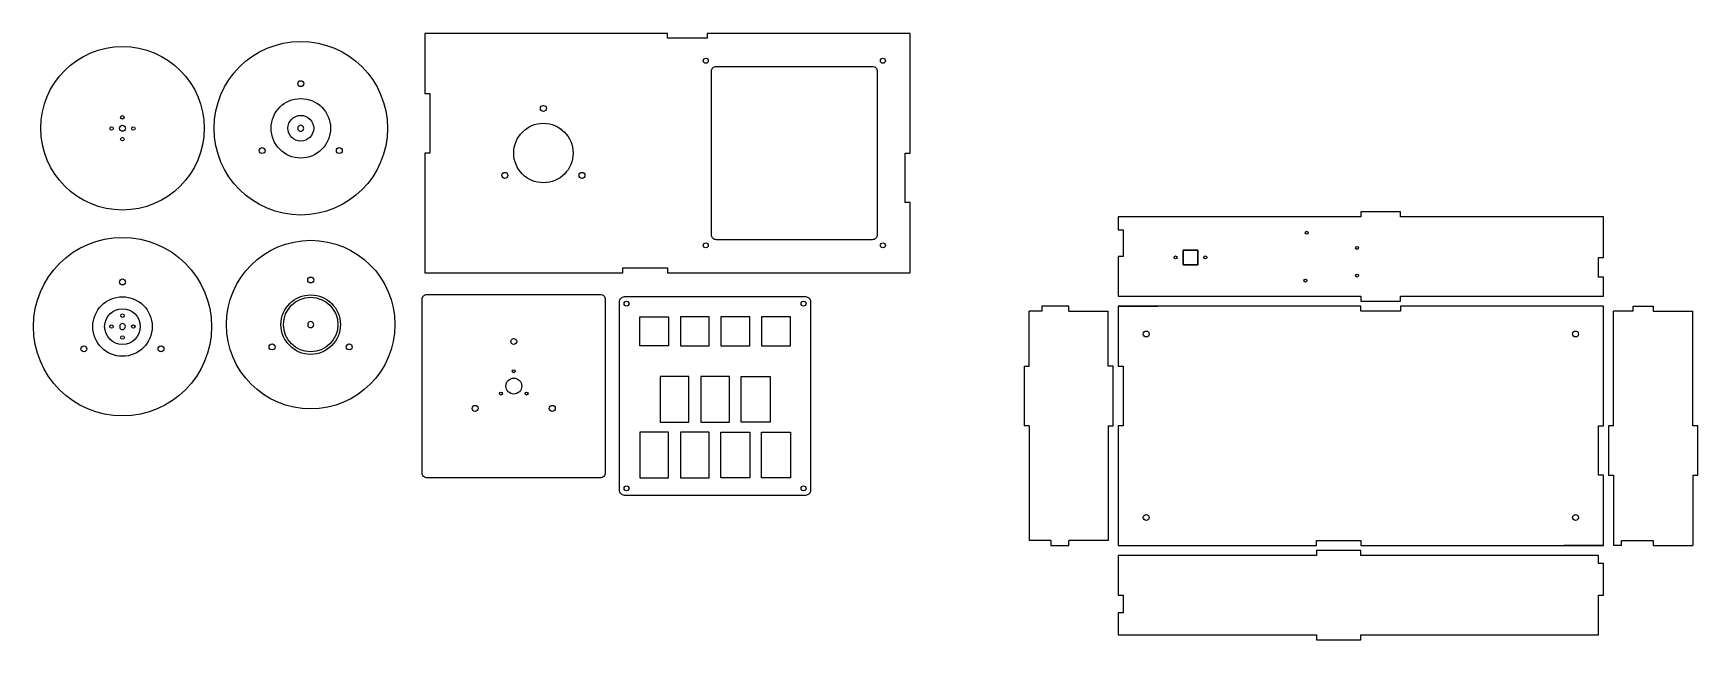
# Model space of a CAD drawing. Header units: millimetres. Extents: x -880 to 800, y -351 to 260.
import ezdxf

# ---------------------------------------------------------------- set-up
doc = ezdxf.new("R2010")
doc.units = ezdxf.units.MM
doc.layers.get('0').update_dxf_attribs({"linetype": 'CONTINUOUS'})

msp = doc.modelspace()

# ---------------------------------------------------------------- linework, layer by layer
for p, q in [((-612.7, 162.7), (-612.7, 166.3)), ((165, -14.9), (138, -14.9)), ((138, -14.9), (138, -19.9)), ((165, -19.9), (165, -14.9)), ((215, -14.8), (255, -14.8)), ((705, -14.8), (665, -14.8)), ((735, -19.8), (735, -14.8)), ((735, -14.8), (755, -14.8)), ((755, -14.8), (755, -19.8)), ((-602.7, -35.3), (-602.7, -31.7)), ((125, -75.5), (125, -19.8)), ((138, -19.9), (125, -19.9)), ((165, -19.9), (205, -19.9)), ((205, -75.5), (205, -19.9)), ((735, -19.8), (715, -19.8)), ((715, -135.5), (715, -19.8)), ((755, -19.8), (795, -19.8)), ((795, -135.5), (795, -19.8)), ((-792.7, -37.3), (-792.7, -33.7)), ((120, -75.5), (125, -75.5)), ((120, -75.5), (120, -135.5)), ((210, -75.5), (205, -75.5)), ((210, -135.5), (210, -75.5)), ((125, -135.5), (120, -135.5)), ((125, -135.5), (125, -251.2)), ((205, -135.5), (210, -135.5)), ((205, -135.5), (205, -251.2)), ((715, -135.5), (710, -135.5)), ((710, -135.5), (710, -185.5)), ((800, -135.5), (795, -135.5)), ((800, -185.5), (800, -135.5)), ((710, -185.5), (715, -185.5)), ((715, -185.5), (715, -256.2)), ((795, -185.5), (800, -185.5)), ((795, -185.5), (795, -256.2)), ((147, -251.2), (125, -251.2)), ((147, -251.2), (147, -256.2)), ((165, -256.2), (165, -251.2)), ((205, -251.2), (165, -251.2)), ((205, -251.2), (185, -251.2)), ((723, -256.2), (723, -251.2)), ((723, -251.2), (755, -251.2)), ((755, -251.2), (755, -256.2)), ((147, -256.2), (165, -256.2)), ((215, -256.2), (255, -256.2)), ((705, -256.2), (665, -256.2)), ((723, -256.2), (715, -256.2)), ((755, -256.2), (795, -256.2))]:
    msp.add_line(p, q)
for points in [[(-485, 199.5), (-480, 199.5), (-480, 139.5), (-485, 139.5), (-485, 18.8), (-285, 18.8), (-285, 23.8), (-240, 23.8), (-240, 18.8), (5, 18.8), (5, 89.5), (0, 89.5), (0, 139.5), (5, 139.5), (5, 260.2), (-200, 260.2), (-200, 255.2), (-240, 255.2), (-240, 260.2), (-485, 260.2)], [(215, -1.2), (215, -3.3), (215, -4.8), (460, -4.8), (460, -8.3), (460, -9.8), (500, -9.8), (500, -8.3), (500, -4.8), (705, -4.8), (705, -3.3), (705, 14.2), (700, 14.2), (700, 34.2), (705, 34.2), (705, 71.7), (705, 75.2), (500, 75.2), (500, 76.7), (500, 80.2), (460, 80.2), (460, 76.7), (460, 75.2), (215, 75.2), (215, 71.7), (215, 62.2), (220, 62.2), (220, 35.2), (215, 35.2)], [(295.4, 26.7), (295.4, 41.7), (280.4, 41.7), (280.4, 26.7), (295.4, 26.7), (295.4, 41.7), (295.4, 26.7), (280.4, 26.7)], [(280.4, 41.7), (280.4, 26.7), (280.4, 41.7), (295.4, 41.7)], [(9.4, -5.5)], [(39.4, -5.6)], [(215, -14.8), (215, -75.5), (220, -75.5), (220, -135.5), (215, -135.5), (215, -256.2), (415, -256.2), (415, -251.2), (460, -251.2), (460, -256.2), (705, -256.2), (705, -185.5), (700, -185.5), (700, -135.5), (705, -135.5), (705, -14.8), (500, -14.8), (500, -19.8), (460, -19.8), (460, -14.8)], [(-239, -54.8), (-268, -54.8), (-268, -25.8), (-239, -25.8)], [(-227, -54.8), (-198, -54.8), (-198, -25.8), (-227, -25.8)], [(-186, -54.8), (-157, -54.8), (-157, -25.8), (-186, -25.8)], [(-145, -54.8), (-116, -54.8), (-116, -25.8), (-145, -25.8)], [(-233, -132), (-218.5, -132), (-218.5, -86), (-247.5, -86), (-247.5, -132)], [(-192, -132), (-177.5, -132), (-177.5, -86), (-206.5, -86), (-206.5, -132)], [(-151, -132), (-165.5, -132), (-165.5, -86), (-136.5, -86), (-136.5, -132)], [(-268, -142), (-268, -188), (-239, -188), (-239, -142)], [(-227, -142), (-227, -188), (-198, -188), (-198, -142)], [(-157, -188), (-186, -188), (-186, -142), (-157, -142)], [(-116, -188), (-145, -188), (-145, -142), (-116, -142)], [(215, -306.3), (220, -306.3), (220, -324.2), (215, -324.2), (215, -346.3), (415, -346.3), (415, -351.3), (460, -351.3), (460, -346.3), (700, -346.3), (700, -306.3), (705, -306.3), (705, -274.3), (700, -274.3), (700, -266.3), (460, -266.3), (460, -261.3), (415, -261.3), (415, -266.3), (215, -266.3)]]:
    msp.add_lwpolyline(points, close=True)
for points in [[(-190.7, 226.9), (-33.3, 226.9, -0.414214), (-28.3, 221.9), (-28.3, 57.1, -0.414214), (-33.3, 52.1), (-190.7, 52.1, -0.414214), (-195.7, 57.1), (-195.7, 221.9, -0.414214)], [(-482.7, -3), (-307.8, -3, -0.414214), (-302.8, -8), (-302.8, -183, -0.414214), (-307.8, -188), (-482.7, -188, -0.414214), (-487.7, -183), (-487.7, -8, -0.414214)], [(-283.4, -5.3), (-100.6, -5.3, -0.414214), (-95.6, -10.3), (-95.6, -200.7, -0.414214), (-100.6, -205.7), (-283.4, -205.7, -0.414214), (-288.4, -200.7), (-288.4, -10.3, -0.414214)]]:
    msp.add_lwpolyline(points, format="xyb", close=True)
for centre, radius in [((-790.2, 164.5), 82.5), ((-610.2, 164.5), 87.5), ((-201.4, 232.6), 2.5), ((-22.6, 232.6), 2.5), ((-610.2, 209.5), 3), ((-610.2, 164.5), 30), ((-365.3, 184.5), 3), ((-790.3, 175.5), 1.75), ((-610.2, 164.5), 13), ((-365.3, 139.5), 30), ((-801.2, 164.3), 1.75), ((-790.2, 164.5), 3), ((-790.3, 153.5), 1.75), ((-779.3, 164.3), 1.75), ((-649.2, 142), 3), ((-571.3, 142), 3), ((-404.2, 117), 3), ((-326.3, 117), 3), ((-790.2, -35.5), 90), ((-600.2, -33.5), 85), ((405.3, 59.1), 1.5), ((-201.4, 46.4), 2.5), ((-22.6, 46.4), 2.5), ((456.1, 43.9), 1.5), ((456.1, 16), 1.5), ((-790.2, 9.5), 3), ((-600.2, 11.5), 3), ((404, 10.9), 1.5), ((-790.2, -35.5), 30), ((-600.2, -33.5), 30), ((-600.2, -33.5), 27.5), ((-281.4, -12.4), 2.5), ((-102.6, -12.4), 2.5), ((-790.2, -35.5), 18), ((-790.2, -24.5), 1.75), ((-801.3, -35.5), 1.75), ((-790.2, -46.5), 1.75), ((-779.2, -35.5), 1.75), ((-395.2, -50.5), 3), ((243.3, -43), 3), ((676.7, -43), 3), ((-829.2, -58), 3), ((-751.3, -58), 3), ((-639.2, -56), 3), ((-561.3, -56), 3), ((-395.2, -80.5), 1.5), ((-395.2, -95.5), 8), ((-434.2, -118), 3), ((-408.2, -103), 1.5), ((-382.3, -103), 1.5), ((-356.3, -118), 3), ((-281.4, -198.6), 2.5), ((-102.6, -198.6), 2.5), ((243.3, -228), 3), ((676.7, -228), 3)]:
    msp.add_circle(centre, radius)
for centre in [(-610.2, 164.5), (-790.2, -35.5), (-600.2, -33.5)]:
    msp.add_arc(centre, 3, -143.1305, 143.1305)
for points in [[(271.4, 34.2), (271.4, 35), (272.1, 35.7), (272.9, 35.7)], [(272.9, 32.7), (272.1, 32.7), (271.4, 33.4), (271.4, 34.2)], [(272.9, 35.7), (273.8, 35.7), (274.4, 35), (274.4, 34.2)], [(274.4, 34.2), (274.4, 33.4), (273.8, 32.7), (272.9, 32.7)], [(301.4, 34.2), (301.4, 35), (302.1, 35.7), (302.9, 35.7)], [(302.9, 32.7), (302.1, 32.7), (301.4, 33.3), (301.4, 34.2)], [(302.9, 35.7), (303.8, 35.7), (304.4, 35), (304.4, 34.2)], [(304.4, 34.2), (304.4, 33.3), (303.8, 32.7), (302.9, 32.7)]]:
    msp.add_open_spline(points, degree=3)

doc.saveas('drawing.dxf')
